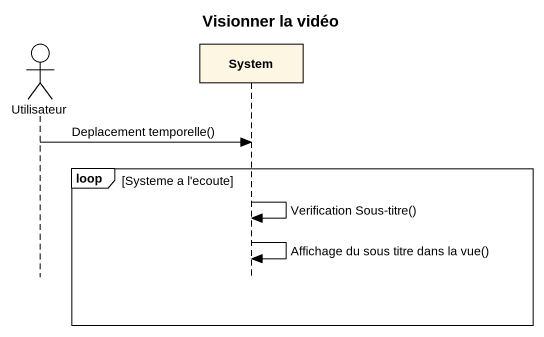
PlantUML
@startuml
title Visionner la vidéo
hide footbox
actor Utilisateur
participant System

Utilisateur -> System : Deplacement temporelle()
loop Systeme a l'ecoute
  System -> System : Verification Sous-titre()
  System -> System : Affichage du sous titre dans la vue()
end
@enduml
